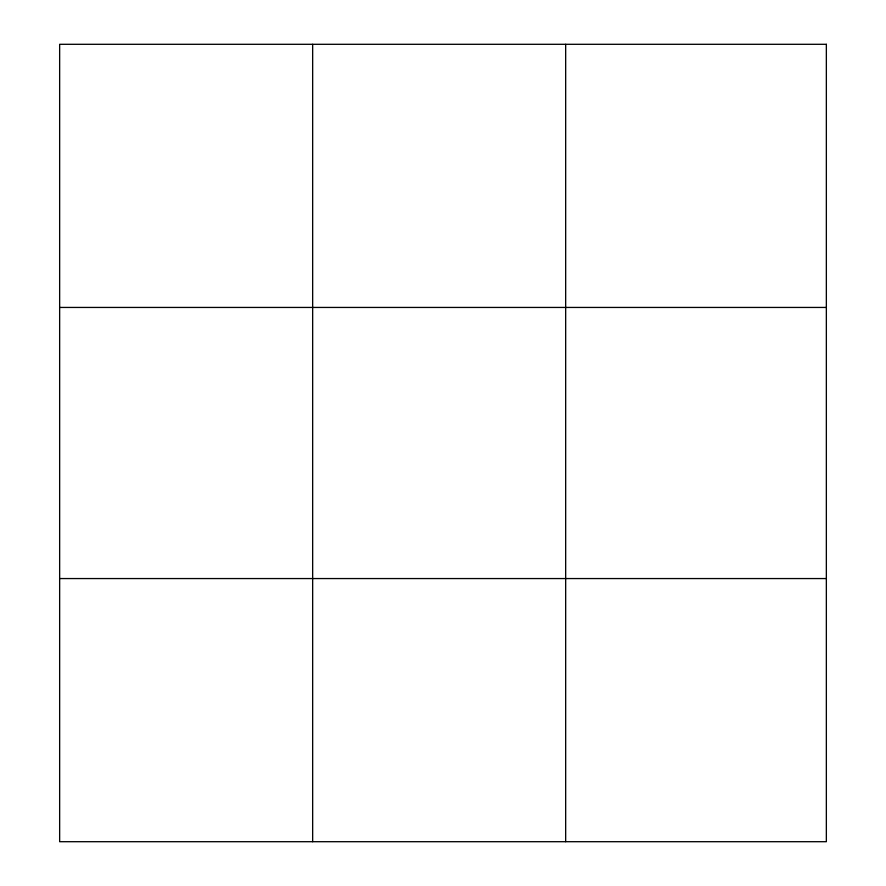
<?xml version="1.0" encoding="UTF-8"?>
<svg xmlns="http://www.w3.org/2000/svg" width="886" height="886" viewBox="0 0 886 886"><rect width="100%" height="100%" fill="white"/><g stroke="black" fill="none" stroke-linecap="round" stroke-linejoin="round"><path stroke-width="1.33" d="M312.658 841.7L312.658 44.3M565.667 841.7L565.667 44.3M59.65 307.442L826.35 307.442M59.65 578.558L826.35 578.558M826.35 44.3L826.35 841.7L59.65 841.7L59.65 44.3L826.35 44.3"/></g></svg>
